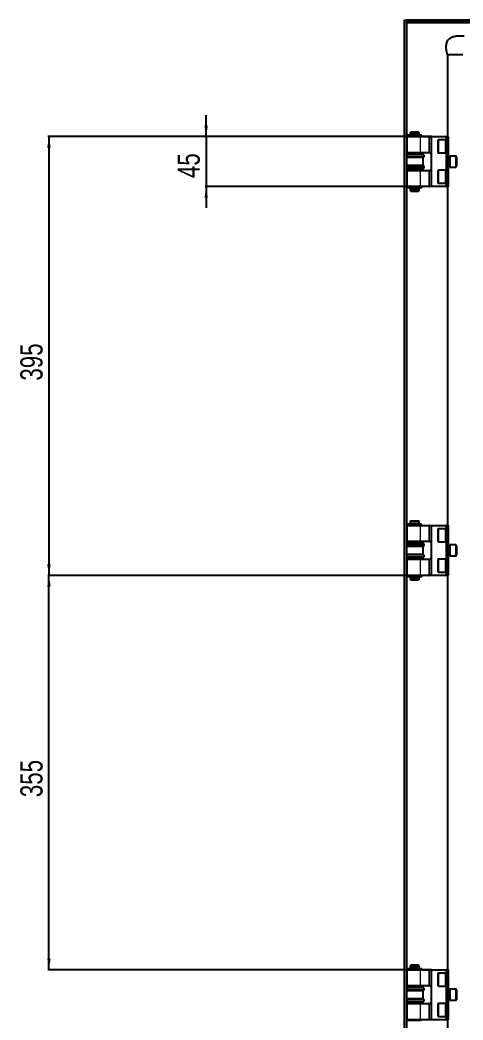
# Model space of a CAD drawing. Header units: millimetres. Extents: x -1565 to 3390, y -1390 to 1219.
# Drawn here: x -1565 to -1167, y -444 to 456 of the extents above; entities that cross this region are included whole.
import ezdxf

# ---------------------------------------------------------------- set-up
doc = ezdxf.new("R2010")
doc.units = ezdxf.units.MM
doc.layers.add('FORMAT', color=7, linetype='Continuous')
doc.styles.add('SLDTEXTSTYLE0', font='TXT', dxfattribs={"width": 0.75})
doc.dimstyles.new('SLDDIMSTYLE0', dxfattribs={"dimtxt": 20, "dimasz": 10, "dimexe": 0, "dimexo": 0.0625, "dimgap": 5, "dimtad": 2, "dimdec": 1, "dimrnd": 1e-09, "dimzin": 12, "dimdsep": 46, "dimtxsty": 'SLDTEXTSTYLE0', "dimsah": 1, "dimcen": 0.09, "dimadec": 0, "dimazin": 3, "dimtfac": 1, "dimtofl": 0, "dimtmove": 0, "dimatfit": 3, "dimfxl": 0, "dimfrac": 2, "dimtolj": 1, "dimtzin": 12, "dimarcsym": 0})
doc.dimstyles.new('SLDDIMSTYLE1', dxfattribs={"dimtxt": 20, "dimasz": 10, "dimexe": 0, "dimexo": 0.0625, "dimgap": 5, "dimtad": 2, "dimdec": 1, "dimrnd": 1e-09, "dimzin": 12, "dimdsep": 46, "dimtxsty": 'SLDTEXTSTYLE0', "dimsah": 1, "dimcen": 0.09, "dimadec": 0, "dimazin": 3, "dimtfac": 1, "dimtmove": 0, "dimatfit": 0, "dimfxl": 0, "dimfrac": 2, "dimtolj": 1, "dimtzin": 12, "dimarcsym": 0})

# ---------------------------------------------------------------- blocks, each defined once
blk = doc.blocks.new('_D_6')
at = {"layer": 'FORMAT'}
for p, q in [((-1216.75, 351.28), (-1540.26, 351.28)), ((-1539.26, 351.28), (-1539.26, -43.72)), ((-1205.14, -43.72), (-1540.26, -43.72))]:
    blk.add_line(p, q, dxfattribs=at)
for points in [[(-1539.26, 351.28), (-1540.8, 341.28), (-1537.72, 341.28)], [(-1539.26, -43.72), (-1537.72, -33.72), (-1540.8, -33.72)]]:
    blk.add_solid(points, dxfattribs=at)
at = {"layer": 'FORMAT', "insert": (-1565.04, 131.62), "char_height": 20, "attachment_point": 1, "rotation": 90, "style": 'SLDTEXTSTYLE0'}
blk.add_mtext('395', dxfattribs=at)
blk = doc.blocks.new('_D_7')
at = {"layer": 'FORMAT'}
for p, q in [((-1194.75, -43.72), (-1540.26, -43.72)), ((-1539.26, -398.72), (-1539.26, -43.72)), ((-1194.75, -398.72), (-1540.26, -398.72))]:
    blk.add_line(p, q, dxfattribs=at)
for points in [[(-1539.26, -43.72), (-1540.8, -53.72), (-1537.72, -53.72)], [(-1539.26, -398.72), (-1537.72, -388.72), (-1540.8, -388.72)]]:
    blk.add_solid(points, dxfattribs=at)
at = {"layer": 'FORMAT', "insert": (-1565.04, -243.38), "char_height": 20, "attachment_point": 1, "rotation": 90, "style": 'SLDTEXTSTYLE0'}
blk.add_mtext('355', dxfattribs=at)
blk = doc.blocks.new('_D_10')
at = {"layer": 'FORMAT'}
for p, q in [((-1397.76, 351.28), (-1397.76, 370.51)), ((-1194.75, 351.28), (-1398.76, 351.28)), ((-1397.76, 351.28), (-1397.76, 306.28)), ((-1194.75, 306.28), (-1398.76, 306.28)), ((-1397.76, 306.28), (-1397.76, 287.05))]:
    blk.add_line(p, q, dxfattribs=at)
for points in [[(-1397.76, 351.28), (-1396.22, 361.28), (-1399.3, 361.28)], [(-1397.76, 306.28), (-1399.3, 296.28), (-1396.22, 296.28)]]:
    blk.add_solid(points, dxfattribs=at)
at = {"layer": 'FORMAT', "insert": (-1423.54, 314), "char_height": 20, "attachment_point": 1, "rotation": 90, "style": 'SLDTEXTSTYLE0'}
blk.add_mtext('45', dxfattribs=at)

msp = doc.modelspace()

# ---------------------------------------------------------------- linework, layer by layer
at = {"color": 7, "linetype": 'Continuous', "lineweight": 25}
for p, q in [((-1219.44, 456.28), (-1219.44, -898.72)), ((-1219.44, 456.28), (-1217.44, 456.28)), ((-1217.44, 456.28), (-1217.44, -898.72)), ((-426.74, 456.28), (-1217.14, 456.28)), ((-1217.14, 454.28), (-1217.14, 456.28)), ((-426.74, 454.28), (-1217.14, 454.28)), ((-1216.84, 453.68), (-1217.04, 454.28)), ((-1180.44, 424.78), (-1180.44, 351.28)), ((-1177.16, 424.78), (-1179.46, 424.78)), ((-1177.01, 424.78), (-1177.16, 424.78)), ((-1169.87, 424.78), (-1177.01, 424.78)), ((-1169.81, 424.78), (-1169.87, 424.78)), ((-1167.42, 424.78), (-1169.81, 424.78)), ((-1166.55, 424.78), (-1167.42, 424.78)), ((-1217.09, 352.48), (-1217.09, 351.58)), ((-1204.1, 352.48), (-1217.09, 352.48)), ((-1204.1, 351.58), (-1217.09, 351.58)), ((-1216.74, 351.28), (-1205.13, 351.28)), ((-1213.36, 355.53), (-1213.94, 354.53)), ((-1213.94, 354.53), (-1213.94, 352.53)), ((-1210.47, 354.53), (-1213.94, 354.53)), ((-1213.94, 352.53), (-1210.47, 352.53)), ((-1213.94, 351.53), (-1213.94, 351.28)), ((-1213.94, 351.53), (-1210.47, 351.53)), ((-1213.44, 352.53), (-1213.44, 352.48)), ((-1213.44, 351.58), (-1213.44, 351.53)), ((-1213.36, 355.53), (-1210.39, 355.53)), ((-1205.94, 354.53), (-1210.47, 354.53)), ((-1210.47, 352.53), (-1205.94, 352.53)), ((-1210.47, 351.53), (-1205.94, 351.53)), ((-1210.39, 355.53), (-1206.52, 355.53)), ((-1205.94, 354.53), (-1206.52, 355.53)), ((-1206.44, 352.48), (-1206.44, 352.53)), ((-1206.44, 351.53), (-1206.44, 351.58)), ((-1205.94, 352.53), (-1205.94, 354.53)), ((-1205.94, 351.28), (-1205.94, 351.53)), ((-1205.13, 351.28), (-1197.24, 351.28)), ((-1204.02, 352.48), (-1204.1, 352.48)), ((-1204.02, 351.58), (-1204.1, 351.58)), ((-1204.02, 351.58), (-1204.02, 352.48)), ((-1204, 352.48), (-1204.02, 352.48)), ((-1204, 351.58), (-1204.02, 351.58)), ((-1204, 351.58), (-1204, 352.48)), ((-1196.96, 351.28), (-1197.24, 351.28)), ((-1196.96, 351.28), (-1194.74, 351.28)), ((-1194.74, 351.28), (-1181.52, 351.28)), ((-1181.52, 351.28), (-1180.14, 351.28)), ((-1216.94, 351.08), (-1216.94, 336.98)), ((-1194.94, 306.48), (-1194.94, 351.08)), ((-1188.94, 347.98), (-1188.94, 336.88)), ((-1181.56, 348.28), (-1188.64, 348.28)), ((-1181.94, 347.98), (-1181.94, 336.88)), ((-1180.24, 348.28), (-1181.56, 348.28)), ((-1181.44, 348.58), (-1181.44, 351.08)), ((-1179.94, 351.08), (-1179.94, 348.58)), ((-1179.94, 347.98), (-1179.94, 348.58)), ((-1179.94, 347.98), (-1179.94, 336.88)), ((-1217.44, 335.78), (-1202.44, 335.78)), ((-1202.44, 335.18), (-1217.44, 335.18)), ((-1205.13, 336.78), (-1216.74, 336.78)), ((-1213.94, 336.78), (-1213.94, 335.78)), ((-1205.94, 335.78), (-1205.94, 336.78)), ((-1197.24, 336.78), (-1205.13, 336.78)), ((-1202.44, 335.18), (-1202.44, 335.78)), ((-1201.74, 334.5), (-1202.44, 335.18)), ((-1197.24, 336.78), (-1196.96, 336.78)), ((-1196.44, 336.78), (-1196.96, 336.78)), ((-1188.64, 336.58), (-1181.56, 336.58)), ((-1181.56, 336.58), (-1180.24, 336.58)), ((-1181.44, 321.28), (-1181.44, 336.28)), ((-1179.94, 336.28), (-1179.94, 336.88)), ((-1179.94, 336.28), (-1179.94, 321.28)), ((-1173.04, 333.78), (-1178.44, 333.78)), ((-1178.44, 333.78), (-1178.44, 323.78)), ((-1172.44, 333.18), (-1172.44, 324.38)), ((-1202.44, 332.38), (-1217.44, 332.38)), ((-1202.44, 325.18), (-1217.44, 325.18)), ((-1202.44, 332.38), (-1201.74, 333.07)), ((-1202.44, 325.18), (-1202.44, 332.38)), ((-1201.74, 324.5), (-1202.44, 325.18)), ((-1178.69, 331.78), (-1179.94, 331.78)), ((-1179.94, 325.78), (-1178.69, 325.78)), ((-1202.44, 322.38), (-1217.44, 322.38)), ((-1217.44, 321.78), (-1202.44, 321.78)), ((-1216.94, 320.58), (-1216.94, 306.48)), ((-1216.74, 320.78), (-1205.13, 320.78)), ((-1213.94, 321.78), (-1213.94, 320.78)), ((-1205.94, 320.78), (-1205.94, 321.78)), ((-1205.13, 320.78), (-1197.24, 320.78)), ((-1202.44, 322.38), (-1201.74, 323.07)), ((-1202.44, 321.78), (-1202.44, 322.38)), ((-1196.96, 320.78), (-1197.24, 320.78)), ((-1196.96, 320.78), (-1196.44, 320.78)), ((-1188.94, 320.68), (-1188.94, 309.58)), ((-1181.56, 320.98), (-1188.64, 320.98)), ((-1181.94, 320.68), (-1181.94, 309.58)), ((-1180.24, 320.98), (-1181.56, 320.98)), ((-1179.94, 320.68), (-1179.94, 321.28)), ((-1179.94, 320.68), (-1179.94, 309.58)), ((-1178.44, 323.78), (-1173.04, 323.78)), ((-1205.13, 306.28), (-1216.74, 306.28)), ((-1213.94, 306.28), (-1213.94, 306.03)), ((-1205.94, 306.03), (-1205.94, 306.28)), ((-1197.24, 306.28), (-1205.13, 306.28)), ((-1197.24, 306.28), (-1196.96, 306.28)), ((-1194.74, 306.28), (-1196.96, 306.28)), ((-1181.52, 306.28), (-1194.74, 306.28)), ((-1188.64, 309.28), (-1181.56, 309.28)), ((-1181.56, 309.28), (-1180.24, 309.28)), ((-1180.14, 306.28), (-1181.52, 306.28)), ((-1181.44, 306.48), (-1181.44, 308.98)), ((-1180.44, 306.28), (-1180.44, 1.28)), ((-1179.94, 308.98), (-1179.94, 309.58)), ((-1179.94, 308.98), (-1179.94, 306.48)), ((-1217.09, 305.98), (-1217.09, 305.08)), ((-1203.62, 305.98), (-1217.09, 305.98)), ((-1203.62, 305.08), (-1217.09, 305.08)), ((-1213.94, 306.03), (-1210.47, 306.03)), ((-1213.94, 305.03), (-1213.94, 303.03)), ((-1213.94, 305.03), (-1210.47, 305.03)), ((-1213.94, 303.03), (-1213.36, 302.03)), ((-1213.94, 303.03), (-1205.94, 303.03)), ((-1213.44, 306.03), (-1213.44, 305.98)), ((-1213.44, 305.08), (-1213.44, 305.03)), ((-1206.52, 302.03), (-1213.36, 302.03)), ((-1210.47, 306.03), (-1205.94, 306.03)), ((-1210.47, 305.03), (-1205.94, 305.03)), ((-1206.52, 302.03), (-1205.94, 303.03)), ((-1206.44, 305.98), (-1206.44, 306.03)), ((-1206.44, 305.03), (-1206.44, 305.08)), ((-1205.94, 303.03), (-1205.94, 305.03)), ((-1203.57, 305.98), (-1203.62, 305.98)), ((-1203.57, 305.08), (-1203.62, 305.08)), ((-1203.57, 305.08), (-1203.57, 305.98)), ((-1217.09, 2.48), (-1217.09, 1.58)), ((-1204.1, 2.48), (-1217.09, 2.48)), ((-1204.1, 1.58), (-1217.09, 1.58)), ((-1216.94, 1.08), (-1216.94, -13.02)), ((-1216.74, 1.28), (-1205.13, 1.28)), ((-1213.36, 5.53), (-1213.94, 4.53)), ((-1213.94, 4.53), (-1213.94, 2.53)), ((-1210.47, 4.53), (-1213.94, 4.53)), ((-1213.94, 2.53), (-1210.47, 2.53)), ((-1213.94, 1.53), (-1213.94, 1.28)), ((-1213.94, 1.53), (-1210.47, 1.53)), ((-1213.44, 2.53), (-1213.44, 2.48)), ((-1213.44, 1.58), (-1213.44, 1.53)), ((-1213.36, 5.53), (-1210.39, 5.53)), ((-1205.94, 4.53), (-1210.47, 4.53)), ((-1210.47, 2.53), (-1205.94, 2.53)), ((-1210.47, 1.53), (-1205.94, 1.53)), ((-1210.39, 5.53), (-1206.52, 5.53)), ((-1205.94, 4.53), (-1206.52, 5.53)), ((-1206.44, 2.48), (-1206.44, 2.53)), ((-1206.44, 1.53), (-1206.44, 1.58)), ((-1205.94, 2.53), (-1205.94, 4.53)), ((-1205.94, 1.28), (-1205.94, 1.53)), ((-1205.13, 1.28), (-1197.24, 1.28)), ((-1204.02, 2.48), (-1204.1, 2.48)), ((-1204.02, 1.58), (-1204.1, 1.58)), ((-1204.02, 1.58), (-1204.02, 2.48)), ((-1204, 2.48), (-1204.02, 2.48)), ((-1204, 1.58), (-1204.02, 1.58)), ((-1204, 1.58), (-1204, 2.48)), ((-1196.96, 1.28), (-1197.24, 1.28)), ((-1196.96, 1.28), (-1194.74, 1.28)), ((-1194.94, -43.52), (-1194.94, 1.08)), ((-1194.74, 1.28), (-1181.52, 1.28)), ((-1181.52, 1.28), (-1180.14, 1.28)), ((-1181.44, -1.42), (-1181.44, 1.08)), ((-1179.94, 1.08), (-1179.94, -1.42)), ((-1188.94, -2.02), (-1188.94, -13.12)), ((-1181.56, -1.72), (-1188.64, -1.72)), ((-1181.94, -2.02), (-1181.94, -13.12)), ((-1180.24, -1.72), (-1181.56, -1.72)), ((-1179.94, -2.02), (-1179.94, -1.42)), ((-1179.94, -2.02), (-1179.94, -13.12)), ((-1217.44, -14.22), (-1202.44, -14.22)), ((-1202.44, -14.82), (-1217.44, -14.82)), ((-1202.44, -17.62), (-1217.44, -17.62)), ((-1205.13, -13.22), (-1216.74, -13.22)), ((-1213.94, -13.22), (-1213.94, -14.22)), ((-1205.94, -14.22), (-1205.94, -13.22)), ((-1197.24, -13.22), (-1205.13, -13.22)), ((-1202.44, -14.82), (-1202.44, -14.22)), ((-1201.74, -15.5), (-1202.44, -14.82)), ((-1202.44, -17.62), (-1201.74, -16.93)), ((-1202.44, -24.82), (-1202.44, -17.62)), ((-1197.24, -13.22), (-1196.96, -13.22)), ((-1196.44, -13.22), (-1196.96, -13.22)), ((-1188.64, -13.42), (-1181.56, -13.42)), ((-1181.56, -13.42), (-1180.24, -13.42)), ((-1181.44, -28.72), (-1181.44, -13.72)), ((-1179.94, -13.72), (-1179.94, -13.12)), ((-1179.94, -13.72), (-1179.94, -28.72)), ((-1173.04, -16.22), (-1178.44, -16.22)), ((-1178.44, -16.22), (-1178.44, -26.22)), ((-1172.44, -16.82), (-1172.44, -25.62)), ((-1202.44, -24.82), (-1217.44, -24.82)), ((-1201.74, -25.5), (-1202.44, -24.82)), ((-1202.44, -27.62), (-1201.74, -26.93)), ((-1178.69, -18.22), (-1179.94, -18.22)), ((-1179.94, -24.22), (-1178.69, -24.22)), ((-1178.44, -26.22), (-1173.04, -26.22)), ((-1202.44, -27.62), (-1217.44, -27.62)), ((-1217.44, -28.22), (-1202.44, -28.22)), ((-1216.94, -29.42), (-1216.94, -43.52)), ((-1216.74, -29.22), (-1205.13, -29.22)), ((-1213.94, -28.22), (-1213.94, -29.22)), ((-1205.94, -29.22), (-1205.94, -28.22)), ((-1205.13, -29.22), (-1197.24, -29.22)), ((-1202.44, -28.22), (-1202.44, -27.62)), ((-1196.96, -29.22), (-1197.24, -29.22)), ((-1196.96, -29.22), (-1196.44, -29.22)), ((-1188.94, -29.32), (-1188.94, -40.42)), ((-1181.56, -29.02), (-1188.64, -29.02)), ((-1181.94, -29.32), (-1181.94, -40.42)), ((-1180.24, -29.02), (-1181.56, -29.02)), ((-1179.94, -29.32), (-1179.94, -28.72)), ((-1179.94, -29.32), (-1179.94, -40.42)), ((-1217.09, -44.02), (-1217.09, -44.92)), ((-1203.62, -44.02), (-1217.09, -44.02)), ((-1203.62, -44.92), (-1217.09, -44.92)), ((-1205.13, -43.72), (-1216.74, -43.72)), ((-1213.94, -43.72), (-1213.94, -43.97)), ((-1213.94, -43.97), (-1210.47, -43.97)), ((-1213.94, -44.97), (-1213.94, -46.97)), ((-1213.94, -44.97), (-1210.47, -44.97)), ((-1213.44, -43.97), (-1213.44, -44.02)), ((-1213.44, -44.92), (-1213.44, -44.97)), ((-1210.47, -43.97), (-1205.94, -43.97)), ((-1210.47, -44.97), (-1205.94, -44.97)), ((-1206.44, -44.02), (-1206.44, -43.97)), ((-1206.44, -44.97), (-1206.44, -44.92)), ((-1205.94, -43.97), (-1205.94, -43.72)), ((-1205.94, -46.97), (-1205.94, -44.97)), ((-1197.24, -43.72), (-1205.13, -43.72)), ((-1203.57, -44.02), (-1203.62, -44.02)), ((-1203.57, -44.92), (-1203.62, -44.92)), ((-1203.57, -44.92), (-1203.57, -44.02)), ((-1197.24, -43.72), (-1196.96, -43.72)), ((-1194.74, -43.72), (-1196.96, -43.72)), ((-1181.52, -43.72), (-1194.74, -43.72)), ((-1188.64, -40.72), (-1181.56, -40.72)), ((-1181.56, -40.72), (-1180.24, -40.72)), ((-1180.14, -43.72), (-1181.52, -43.72)), ((-1181.44, -43.52), (-1181.44, -41.02)), ((-1180.44, -43.72), (-1180.44, -398.72)), ((-1179.94, -41.02), (-1179.94, -40.42)), ((-1179.94, -41.02), (-1179.94, -43.52)), ((-1213.94, -46.97), (-1213.36, -47.97)), ((-1213.94, -46.97), (-1205.94, -46.97)), ((-1206.52, -47.97), (-1213.36, -47.97)), ((-1206.52, -47.97), (-1205.94, -46.97)), ((-1213.36, -394.47), (-1213.94, -395.47)), ((-1213.94, -395.47), (-1213.94, -397.47)), ((-1210.47, -395.47), (-1213.94, -395.47)), ((-1213.36, -394.47), (-1210.39, -394.47)), ((-1205.94, -395.47), (-1210.47, -395.47)), ((-1210.39, -394.47), (-1206.52, -394.47)), ((-1205.94, -395.47), (-1206.52, -394.47)), ((-1205.94, -397.47), (-1205.94, -395.47)), ((-1217.09, -397.52), (-1217.09, -398.42)), ((-1217.09, -397.52), (-1203.62, -397.52)), ((-1217.09, -398.42), (-1203.62, -398.42)), ((-1216.94, -398.92), (-1216.94, -413.02)), ((-1216.74, -398.72), (-1205.13, -398.72)), ((-1205.94, -397.47), (-1213.94, -397.47)), ((-1213.94, -398.47), (-1213.94, -398.72)), ((-1205.94, -398.47), (-1213.94, -398.47)), ((-1213.44, -397.47), (-1213.44, -397.52)), ((-1213.44, -398.42), (-1213.44, -398.47)), ((-1206.44, -397.52), (-1206.44, -397.47)), ((-1206.44, -398.47), (-1206.44, -398.42)), ((-1205.94, -398.72), (-1205.94, -398.47)), ((-1205.13, -398.72), (-1197.24, -398.72)), ((-1203.62, -397.52), (-1203.57, -397.52)), ((-1203.62, -398.42), (-1203.57, -398.42)), ((-1203.57, -398.42), (-1203.57, -397.52)), ((-1196.96, -398.72), (-1197.24, -398.72)), ((-1196.96, -398.72), (-1194.74, -398.72)), ((-1194.94, -443.52), (-1194.94, -398.92)), ((-1194.74, -398.72), (-1181.52, -398.72)), ((-1188.94, -402.02), (-1188.94, -413.12)), ((-1181.56, -401.72), (-1188.64, -401.72)), ((-1181.94, -402.02), (-1181.94, -413.12)), ((-1180.24, -401.72), (-1181.56, -401.72)), ((-1181.52, -398.72), (-1180.14, -398.72)), ((-1181.44, -401.42), (-1181.44, -398.92)), ((-1179.94, -398.92), (-1179.94, -401.42)), ((-1179.94, -402.02), (-1179.94, -401.42)), ((-1179.94, -402.02), (-1179.94, -413.12)), ((-1205.13, -413.22), (-1216.74, -413.22)), ((-1213.94, -413.22), (-1213.94, -414.22)), ((-1205.94, -414.22), (-1205.94, -413.22)), ((-1197.24, -413.22), (-1205.13, -413.22)), ((-1197.24, -413.22), (-1196.96, -413.22)), ((-1196.44, -413.22), (-1196.96, -413.22)), ((-1188.64, -413.42), (-1181.56, -413.42)), ((-1181.56, -413.42), (-1180.24, -413.42)), ((-1181.44, -428.72), (-1181.44, -413.72)), ((-1179.94, -413.72), (-1179.94, -413.12)), ((-1179.94, -413.72), (-1179.94, -428.72)), ((-1217.44, -414.22), (-1202.44, -414.22)), ((-1202.44, -414.82), (-1217.44, -414.82)), ((-1202.44, -417.62), (-1217.44, -417.62)), ((-1202.44, -414.82), (-1202.44, -414.22)), ((-1201.74, -415.5), (-1202.44, -414.82)), ((-1202.44, -417.62), (-1201.74, -416.93)), ((-1202.44, -424.82), (-1202.44, -417.62)), ((-1178.69, -418.22), (-1179.94, -418.22)), ((-1173.04, -416.22), (-1178.44, -416.22)), ((-1178.44, -416.22), (-1178.44, -421.22)), ((-1178.44, -421.22), (-1178.44, -426.22)), ((-1172.44, -416.82), (-1172.44, -421.22)), ((-1172.44, -421.22), (-1172.44, -425.62)), ((-1202.44, -424.82), (-1217.44, -424.82)), ((-1202.44, -427.62), (-1217.44, -427.62)), ((-1217.44, -428.22), (-1202.44, -428.22)), ((-1216.94, -429.42), (-1216.94, -443.52)), ((-1216.74, -429.22), (-1205.13, -429.22)), ((-1213.94, -428.22), (-1213.94, -429.22)), ((-1205.94, -429.22), (-1205.94, -428.22)), ((-1205.13, -429.22), (-1197.24, -429.22)), ((-1201.74, -425.5), (-1202.44, -424.82)), ((-1202.44, -427.62), (-1201.74, -426.93)), ((-1202.44, -428.22), (-1202.44, -427.62)), ((-1196.96, -429.22), (-1197.24, -429.22)), ((-1196.96, -429.22), (-1196.44, -429.22)), ((-1188.94, -429.32), (-1188.94, -440.42)), ((-1181.56, -429.02), (-1188.64, -429.02)), ((-1181.94, -429.32), (-1181.94, -440.42)), ((-1180.24, -429.02), (-1181.56, -429.02)), ((-1179.94, -424.22), (-1178.69, -424.22)), ((-1179.94, -429.32), (-1179.94, -428.72)), ((-1179.94, -429.32), (-1179.94, -440.42)), ((-1178.44, -426.22), (-1173.04, -426.22)), ((-1188.64, -440.72), (-1181.56, -440.72)), ((-1181.56, -440.72), (-1180.24, -440.72)), ((-1181.44, -443.52), (-1181.44, -441.02)), ((-1179.94, -441.02), (-1179.94, -440.42)), ((-1179.94, -441.02), (-1179.94, -443.52)), ((-1217.09, -444.02), (-1204.1, -444.02)), ((-1205.13, -443.72), (-1216.74, -443.72)), ((-1213.94, -443.72), (-1213.94, -443.97)), ((-1205.94, -443.97), (-1213.94, -443.97)), ((-1213.44, -443.97), (-1213.44, -444.02)), ((-1206.44, -444.02), (-1206.44, -443.97)), ((-1205.94, -443.97), (-1205.94, -443.72)), ((-1197.24, -443.72), (-1205.13, -443.72)), ((-1197.24, -443.72), (-1196.96, -443.72)), ((-1194.74, -443.72), (-1196.96, -443.72)), ((-1181.52, -443.72), (-1194.74, -443.72)), ((-1180.14, -443.72), (-1181.52, -443.72)), ((-1180.44, -443.72), (-1180.44, -748.72))]:
    msp.add_line(p, q, dxfattribs=at)
at = {"color": 8, "linetype": 'Continuous', "lineweight": 18}
for p, q in [((-1216.84, 352.48), (-1216.84, 453.68)), ((-1216.84, 453.68), (-1121.41, 453.68)), ((-1216.84, 351.26), (-1216.84, 351.58)), ((-1204.1, 351.58), (-1204.1, 352.48)), ((-1196.96, 351.08), (-1196.96, 351.28)), ((-1194.74, 351.28), (-1194.74, 351.08)), ((-1204.99, 351.08), (-1216.94, 351.08)), ((-1204.99, 351.08), (-1204.99, 336.98)), ((-1197.1, 351.08), (-1204.99, 351.08)), ((-1197.1, 336.98), (-1197.1, 351.08)), ((-1196.96, 351.08), (-1197.1, 351.08)), ((-1196.96, 351.08), (-1196.96, 336.98)), ((-1194.94, 351.08), (-1196.96, 351.08)), ((-1194.94, 351.08), (-1194.74, 351.08)), ((-1194.74, 351.08), (-1194.74, 306.48)), ((-1181.44, 351.08), (-1194.74, 351.08)), ((-1189.24, 336.88), (-1189.24, 347.98)), ((-1189.24, 347.98), (-1188.94, 347.98)), ((-1188.94, 347.98), (-1188.64, 347.98)), ((-1188.64, 348.58), (-1181.44, 348.58)), ((-1188.64, 348.58), (-1188.64, 348.28)), ((-1188.64, 348.28), (-1188.64, 347.98)), ((-1182.24, 347.98), (-1188.64, 347.98)), ((-1188.64, 347.98), (-1188.64, 336.88)), ((-1182.24, 348.28), (-1182.24, 347.98)), ((-1182.24, 347.98), (-1181.94, 347.98)), ((-1182.24, 336.88), (-1182.24, 347.98)), ((-1181.94, 347.98), (-1181.64, 347.98)), ((-1181.64, 348.28), (-1181.64, 347.98)), ((-1180.24, 347.98), (-1181.64, 347.98)), ((-1181.64, 347.98), (-1181.64, 336.88)), ((-1179.94, 351.08), (-1181.44, 351.08)), ((-1181.44, 348.58), (-1179.94, 348.58)), ((-1180.24, 348.28), (-1180.24, 347.98)), ((-1179.94, 347.98), (-1180.24, 347.98)), ((-1180.24, 336.88), (-1180.24, 347.98)), ((-1201.74, 334.5), (-1217.44, 334.5)), ((-1216.94, 336.98), (-1204.99, 336.98)), ((-1216.84, 335.78), (-1216.84, 336.81)), ((-1204.99, 336.98), (-1197.1, 336.98)), ((-1196.96, 336.98), (-1197.1, 336.98)), ((-1196.96, 336.78), (-1196.96, 336.98)), ((-1196.96, 336.98), (-1196.44, 336.98)), ((-1196.44, 336.78), (-1196.44, 336.98)), ((-1188.94, 336.88), (-1189.24, 336.88)), ((-1188.64, 336.88), (-1188.94, 336.88)), ((-1188.64, 336.88), (-1182.24, 336.88)), ((-1188.64, 336.88), (-1188.64, 336.58)), ((-1188.64, 336.58), (-1188.64, 336.28)), ((-1181.44, 336.28), (-1188.64, 336.28)), ((-1182.24, 336.88), (-1182.24, 336.58)), ((-1181.94, 336.88), (-1182.24, 336.88)), ((-1181.64, 336.88), (-1181.94, 336.88)), ((-1181.64, 336.88), (-1180.24, 336.88)), ((-1181.64, 336.88), (-1181.64, 336.58)), ((-1179.94, 336.28), (-1181.44, 336.28)), ((-1180.24, 336.88), (-1180.24, 336.58)), ((-1180.24, 336.88), (-1179.94, 336.88)), ((-1173.04, 323.78), (-1173.04, 333.78)), ((-1201.74, 333.07), (-1217.44, 333.07)), ((-1201.74, 324.5), (-1217.44, 324.5)), ((-1178.69, 328.78), (-1178.69, 331.78)), ((-1178.69, 325.78), (-1178.69, 328.78)), ((-1201.74, 323.07), (-1217.44, 323.07)), ((-1204.99, 320.58), (-1216.94, 320.58)), ((-1216.84, 320.76), (-1216.84, 321.78)), ((-1204.99, 320.58), (-1204.99, 306.48)), ((-1197.1, 320.58), (-1204.99, 320.58)), ((-1197.1, 306.48), (-1197.1, 320.58)), ((-1197.1, 320.58), (-1196.96, 320.58)), ((-1196.96, 320.58), (-1196.96, 320.78)), ((-1196.96, 320.58), (-1196.96, 306.48)), ((-1196.44, 320.58), (-1196.96, 320.58)), ((-1196.44, 320.58), (-1196.44, 320.78)), ((-1189.24, 309.58), (-1189.24, 320.68)), ((-1189.24, 320.68), (-1188.94, 320.68)), ((-1188.94, 320.68), (-1188.64, 320.68)), ((-1188.64, 321.28), (-1181.44, 321.28)), ((-1188.64, 320.98), (-1188.64, 321.28)), ((-1188.64, 320.98), (-1188.64, 320.68)), ((-1182.24, 320.68), (-1188.64, 320.68)), ((-1188.64, 320.68), (-1188.64, 309.58)), ((-1182.24, 320.98), (-1182.24, 320.68)), ((-1182.24, 320.68), (-1181.94, 320.68)), ((-1182.24, 309.58), (-1182.24, 320.68)), ((-1181.94, 320.68), (-1181.64, 320.68)), ((-1181.64, 320.68), (-1181.64, 320.98)), ((-1180.24, 320.68), (-1181.64, 320.68)), ((-1181.64, 320.68), (-1181.64, 309.58)), ((-1181.44, 321.28), (-1179.94, 321.28)), ((-1180.24, 320.68), (-1180.24, 320.98)), ((-1180.24, 320.68), (-1179.94, 320.68)), ((-1180.24, 309.58), (-1180.24, 320.68)), ((-1216.94, 306.48), (-1204.99, 306.48)), ((-1216.84, 305.98), (-1216.84, 306.31)), ((-1204.99, 306.48), (-1197.1, 306.48)), ((-1197.1, 306.48), (-1196.96, 306.48)), ((-1196.96, 306.28), (-1196.96, 306.48)), ((-1196.96, 306.48), (-1194.94, 306.48)), ((-1194.74, 306.48), (-1194.94, 306.48)), ((-1194.74, 306.48), (-1181.44, 306.48)), ((-1194.74, 306.48), (-1194.74, 306.28)), ((-1189.24, 309.58), (-1188.94, 309.58)), ((-1188.94, 309.58), (-1188.64, 309.58)), ((-1188.64, 309.58), (-1182.24, 309.58)), ((-1188.64, 309.58), (-1188.64, 309.28)), ((-1188.64, 308.98), (-1188.64, 309.28)), ((-1181.44, 308.98), (-1188.64, 308.98)), ((-1182.24, 309.58), (-1182.24, 309.28)), ((-1182.24, 309.58), (-1181.94, 309.58)), ((-1181.94, 309.58), (-1181.64, 309.58)), ((-1181.64, 309.28), (-1181.64, 309.58)), ((-1181.64, 309.58), (-1180.24, 309.58)), ((-1179.94, 308.98), (-1181.44, 308.98)), ((-1181.44, 306.48), (-1179.94, 306.48)), ((-1180.24, 309.28), (-1180.24, 309.58)), ((-1180.24, 309.58), (-1179.94, 309.58)), ((-1216.84, 2.48), (-1216.84, 305.08)), ((-1203.62, 305.08), (-1203.62, 305.98)), ((-1204.99, 1.08), (-1216.94, 1.08)), ((-1216.84, 1.26), (-1216.84, 1.58)), ((-1204.99, 1.08), (-1204.99, -13.02)), ((-1197.1, 1.08), (-1204.99, 1.08)), ((-1204.1, 1.58), (-1204.1, 2.48)), ((-1197.1, -13.02), (-1197.1, 1.08)), ((-1196.96, 1.08), (-1197.1, 1.08)), ((-1196.96, 1.08), (-1196.96, 1.28)), ((-1196.96, 1.08), (-1196.96, -13.02)), ((-1194.94, 1.08), (-1196.96, 1.08)), ((-1194.94, 1.08), (-1194.74, 1.08)), ((-1194.74, 1.28), (-1194.74, 1.08)), ((-1194.74, 1.08), (-1194.74, -43.52)), ((-1181.44, 1.08), (-1194.74, 1.08)), ((-1179.94, 1.08), (-1181.44, 1.08)), ((-1189.24, -13.12), (-1189.24, -2.02)), ((-1189.24, -2.02), (-1188.94, -2.02)), ((-1188.94, -2.02), (-1188.64, -2.02)), ((-1188.64, -1.42), (-1181.44, -1.42)), ((-1188.64, -1.42), (-1188.64, -1.72)), ((-1188.64, -1.72), (-1188.64, -2.02)), ((-1182.24, -2.02), (-1188.64, -2.02)), ((-1188.64, -2.02), (-1188.64, -13.12)), ((-1182.24, -1.72), (-1182.24, -2.02)), ((-1182.24, -2.02), (-1181.94, -2.02)), ((-1182.24, -13.12), (-1182.24, -2.02)), ((-1181.94, -2.02), (-1181.64, -2.02)), ((-1181.64, -1.72), (-1181.64, -2.02)), ((-1180.24, -2.02), (-1181.64, -2.02)), ((-1181.64, -2.02), (-1181.64, -13.12)), ((-1181.44, -1.42), (-1179.94, -1.42)), ((-1180.24, -1.72), (-1180.24, -2.02)), ((-1179.94, -2.02), (-1180.24, -2.02)), ((-1180.24, -13.12), (-1180.24, -2.02)), ((-1201.74, -15.5), (-1217.44, -15.5)), ((-1201.74, -16.93), (-1217.44, -16.93)), ((-1216.94, -13.02), (-1204.99, -13.02)), ((-1216.84, -14.22), (-1216.84, -13.19)), ((-1204.99, -13.02), (-1197.1, -13.02)), ((-1196.96, -13.02), (-1197.1, -13.02)), ((-1196.96, -13.22), (-1196.96, -13.02)), ((-1196.96, -13.02), (-1196.44, -13.02)), ((-1196.44, -13.22), (-1196.44, -13.02)), ((-1188.94, -13.12), (-1189.24, -13.12)), ((-1188.64, -13.12), (-1188.94, -13.12)), ((-1188.64, -13.12), (-1182.24, -13.12)), ((-1188.64, -13.12), (-1188.64, -13.42)), ((-1188.64, -13.42), (-1188.64, -13.72)), ((-1181.44, -13.72), (-1188.64, -13.72)), ((-1182.24, -13.12), (-1182.24, -13.42)), ((-1181.94, -13.12), (-1182.24, -13.12)), ((-1181.64, -13.12), (-1181.94, -13.12)), ((-1181.64, -13.12), (-1180.24, -13.12)), ((-1181.64, -13.12), (-1181.64, -13.42)), ((-1179.94, -13.72), (-1181.44, -13.72)), ((-1180.24, -13.12), (-1180.24, -13.42)), ((-1180.24, -13.12), (-1179.94, -13.12)), ((-1173.04, -26.22), (-1173.04, -16.22)), ((-1201.74, -25.5), (-1217.44, -25.5)), ((-1201.74, -26.93), (-1217.44, -26.93)), ((-1178.69, -21.22), (-1178.69, -18.22)), ((-1178.69, -24.22), (-1178.69, -21.22)), ((-1204.99, -29.42), (-1216.94, -29.42)), ((-1216.84, -29.24), (-1216.84, -28.22)), ((-1204.99, -29.42), (-1204.99, -43.52)), ((-1197.1, -29.42), (-1204.99, -29.42)), ((-1197.1, -43.52), (-1197.1, -29.42)), ((-1197.1, -29.42), (-1196.96, -29.42)), ((-1196.96, -29.42), (-1196.96, -29.22)), ((-1196.96, -29.42), (-1196.96, -43.52)), ((-1196.44, -29.42), (-1196.96, -29.42)), ((-1196.44, -29.42), (-1196.44, -29.22)), ((-1189.24, -40.42), (-1189.24, -29.32)), ((-1189.24, -29.32), (-1188.94, -29.32)), ((-1188.94, -29.32), (-1188.64, -29.32)), ((-1188.64, -28.72), (-1181.44, -28.72)), ((-1188.64, -29.02), (-1188.64, -28.72)), ((-1188.64, -29.02), (-1188.64, -29.32)), ((-1182.24, -29.32), (-1188.64, -29.32)), ((-1188.64, -29.32), (-1188.64, -40.42)), ((-1182.24, -29.02), (-1182.24, -29.32)), ((-1182.24, -29.32), (-1181.94, -29.32)), ((-1182.24, -40.42), (-1182.24, -29.32)), ((-1181.94, -29.32), (-1181.64, -29.32)), ((-1181.64, -29.32), (-1181.64, -29.02)), ((-1180.24, -29.32), (-1181.64, -29.32)), ((-1181.64, -29.32), (-1181.64, -40.42)), ((-1181.44, -28.72), (-1179.94, -28.72)), ((-1180.24, -29.32), (-1180.24, -29.02)), ((-1180.24, -29.32), (-1179.94, -29.32)), ((-1180.24, -40.42), (-1180.24, -29.32)), ((-1216.94, -43.52), (-1204.99, -43.52)), ((-1216.84, -44.02), (-1216.84, -43.69)), ((-1216.84, -397.52), (-1216.84, -44.92)), ((-1204.99, -43.52), (-1197.1, -43.52)), ((-1203.62, -44.92), (-1203.62, -44.02)), ((-1197.1, -43.52), (-1196.96, -43.52)), ((-1196.96, -43.72), (-1196.96, -43.52)), ((-1196.96, -43.52), (-1194.94, -43.52)), ((-1194.74, -43.52), (-1194.94, -43.52)), ((-1194.74, -43.52), (-1181.44, -43.52)), ((-1194.74, -43.52), (-1194.74, -43.72)), ((-1189.24, -40.42), (-1188.94, -40.42)), ((-1188.94, -40.42), (-1188.64, -40.42)), ((-1188.64, -40.42), (-1182.24, -40.42)), ((-1188.64, -40.42), (-1188.64, -40.72)), ((-1188.64, -41.02), (-1188.64, -40.72)), ((-1181.44, -41.02), (-1188.64, -41.02)), ((-1182.24, -40.42), (-1182.24, -40.72)), ((-1182.24, -40.42), (-1181.94, -40.42)), ((-1181.94, -40.42), (-1181.64, -40.42)), ((-1181.64, -40.72), (-1181.64, -40.42)), ((-1181.64, -40.42), (-1180.24, -40.42)), ((-1179.94, -41.02), (-1181.44, -41.02)), ((-1181.44, -43.52), (-1179.94, -43.52)), ((-1180.24, -40.72), (-1180.24, -40.42)), ((-1180.24, -40.42), (-1179.94, -40.42)), ((-1204.99, -398.92), (-1216.94, -398.92)), ((-1216.84, -398.74), (-1216.84, -398.42)), ((-1204.99, -398.92), (-1204.99, -413.02)), ((-1197.1, -398.92), (-1204.99, -398.92)), ((-1203.62, -397.52), (-1203.62, -398.42)), ((-1197.1, -413.02), (-1197.1, -398.92)), ((-1196.96, -398.92), (-1197.1, -398.92)), ((-1196.96, -398.92), (-1196.96, -398.72)), ((-1196.96, -398.92), (-1196.96, -413.02)), ((-1194.94, -398.92), (-1196.96, -398.92)), ((-1194.94, -398.92), (-1194.74, -398.92)), ((-1194.74, -398.72), (-1194.74, -398.92)), ((-1194.74, -398.92), (-1194.74, -443.52)), ((-1181.44, -398.92), (-1194.74, -398.92)), ((-1189.24, -413.12), (-1189.24, -402.02)), ((-1189.24, -402.02), (-1188.94, -402.02)), ((-1188.94, -402.02), (-1188.64, -402.02)), ((-1188.64, -401.42), (-1181.44, -401.42)), ((-1188.64, -401.42), (-1188.64, -401.72)), ((-1188.64, -401.72), (-1188.64, -402.02)), ((-1182.24, -402.02), (-1188.64, -402.02)), ((-1188.64, -402.02), (-1188.64, -413.12)), ((-1182.24, -401.72), (-1182.24, -402.02)), ((-1182.24, -402.02), (-1181.94, -402.02)), ((-1182.24, -413.12), (-1182.24, -402.02)), ((-1181.94, -402.02), (-1181.64, -402.02)), ((-1181.64, -401.72), (-1181.64, -402.02)), ((-1180.24, -402.02), (-1181.64, -402.02)), ((-1181.64, -402.02), (-1181.64, -413.12)), ((-1179.94, -398.92), (-1181.44, -398.92)), ((-1181.44, -401.42), (-1179.94, -401.42)), ((-1180.24, -401.72), (-1180.24, -402.02)), ((-1179.94, -402.02), (-1180.24, -402.02)), ((-1180.24, -413.12), (-1180.24, -402.02)), ((-1216.94, -413.02), (-1204.99, -413.02)), ((-1216.84, -414.22), (-1216.84, -413.19)), ((-1204.99, -413.02), (-1197.1, -413.02)), ((-1196.96, -413.02), (-1197.1, -413.02)), ((-1196.96, -413.22), (-1196.96, -413.02)), ((-1196.96, -413.02), (-1196.44, -413.02)), ((-1196.44, -413.22), (-1196.44, -413.02)), ((-1188.94, -413.12), (-1189.24, -413.12)), ((-1188.64, -413.12), (-1188.94, -413.12)), ((-1188.64, -413.12), (-1182.24, -413.12)), ((-1188.64, -413.12), (-1188.64, -413.42)), ((-1188.64, -413.42), (-1188.64, -413.72)), ((-1181.44, -413.72), (-1188.64, -413.72)), ((-1182.24, -413.12), (-1182.24, -413.42)), ((-1181.94, -413.12), (-1182.24, -413.12)), ((-1181.64, -413.12), (-1181.94, -413.12)), ((-1181.64, -413.12), (-1180.24, -413.12)), ((-1181.64, -413.12), (-1181.64, -413.42)), ((-1179.94, -413.72), (-1181.44, -413.72)), ((-1180.24, -413.12), (-1180.24, -413.42)), ((-1180.24, -413.12), (-1179.94, -413.12)), ((-1201.74, -415.5), (-1217.44, -415.5)), ((-1201.74, -416.93), (-1217.44, -416.93)), ((-1178.69, -424.22), (-1178.69, -418.22)), ((-1173.04, -421.22), (-1173.04, -416.22)), ((-1173.04, -426.22), (-1173.04, -421.22)), ((-1201.74, -425.5), (-1217.44, -425.5)), ((-1201.74, -426.93), (-1217.44, -426.93)), ((-1204.99, -429.42), (-1216.94, -429.42)), ((-1216.84, -429.24), (-1216.84, -428.22)), ((-1204.99, -429.42), (-1204.99, -443.52)), ((-1197.1, -429.42), (-1204.99, -429.42)), ((-1197.1, -443.52), (-1197.1, -429.42)), ((-1197.1, -429.42), (-1196.96, -429.42)), ((-1196.96, -429.42), (-1196.96, -429.22)), ((-1196.96, -429.42), (-1196.96, -443.52)), ((-1196.44, -429.42), (-1196.96, -429.42)), ((-1196.44, -429.42), (-1196.44, -429.22)), ((-1189.24, -440.42), (-1189.24, -429.32)), ((-1189.24, -429.32), (-1188.94, -429.32)), ((-1188.94, -429.32), (-1188.64, -429.32)), ((-1188.64, -428.72), (-1181.44, -428.72)), ((-1188.64, -429.02), (-1188.64, -428.72)), ((-1188.64, -429.02), (-1188.64, -429.32)), ((-1182.24, -429.32), (-1188.64, -429.32)), ((-1188.64, -429.32), (-1188.64, -440.42)), ((-1182.24, -429.02), (-1182.24, -429.32)), ((-1182.24, -429.32), (-1181.94, -429.32)), ((-1182.24, -440.42), (-1182.24, -429.32)), ((-1181.94, -429.32), (-1181.64, -429.32)), ((-1181.64, -429.32), (-1181.64, -429.02)), ((-1180.24, -429.32), (-1181.64, -429.32)), ((-1181.64, -429.32), (-1181.64, -440.42)), ((-1181.44, -428.72), (-1179.94, -428.72)), ((-1180.24, -429.32), (-1180.24, -429.02)), ((-1180.24, -429.32), (-1179.94, -429.32)), ((-1180.24, -440.42), (-1180.24, -429.32)), ((-1189.24, -440.42), (-1188.94, -440.42)), ((-1188.94, -440.42), (-1188.64, -440.42)), ((-1188.64, -440.42), (-1182.24, -440.42)), ((-1188.64, -440.42), (-1188.64, -440.72)), ((-1188.64, -441.02), (-1188.64, -440.72)), ((-1181.44, -441.02), (-1188.64, -441.02)), ((-1182.24, -440.42), (-1182.24, -440.72)), ((-1182.24, -440.42), (-1181.94, -440.42)), ((-1181.94, -440.42), (-1181.64, -440.42)), ((-1181.64, -440.72), (-1181.64, -440.42)), ((-1181.64, -440.42), (-1180.24, -440.42)), ((-1179.94, -441.02), (-1181.44, -441.02)), ((-1180.24, -440.72), (-1180.24, -440.42)), ((-1180.24, -440.42), (-1179.94, -440.42)), ((-1216.94, -443.52), (-1204.99, -443.52)), ((-1216.84, -444.02), (-1216.84, -443.69)), ((-1204.99, -443.52), (-1197.1, -443.52)), ((-1197.1, -443.52), (-1196.96, -443.52)), ((-1196.96, -443.72), (-1196.96, -443.52)), ((-1196.96, -443.52), (-1194.94, -443.52)), ((-1194.74, -443.52), (-1194.94, -443.52)), ((-1194.74, -443.52), (-1181.44, -443.52)), ((-1194.74, -443.52), (-1194.74, -443.72)), ((-1181.44, -443.52), (-1179.94, -443.52))]:
    msp.add_line(p, q, dxfattribs=at)
at = {"color": 7, "linetype": 'Continuous', "lineweight": 25}
for centre, radius, start, end in [((-1216.74, 351.08), 0.2, 90, 180), ((-1194.74, 351.08), 0.2, 90, 180), ((-1180.14, 351.08), 0.2, 0, 90), ((-1188.64, 347.98), 0.3, 90, 180), ((-1181.64, 347.98), 0.3, 90, 180), ((-1180.24, 348.58), 0.3, 270, 0), ((-1216.74, 336.98), 0.2, 180, 270), ((-1202.44, 333.78), 1, 314.427, 45.573), ((-1196.44, 335.28), 1.5, 0, 90), ((-1188.64, 336.88), 0.3, 180, 270), ((-1181.64, 336.88), 0.3, 180, 270), ((-1180.24, 336.28), 0.3, 0, 90), ((-1173.04, 333.18), 0.6, 360, 90), ((-1202.44, 323.78), 1, 314.427, 45.573), ((-1178.69, 332.03), 0.25, 270, 0), ((-1178.69, 325.53), 0.25, 0, 90), ((-1173.04, 324.38), 0.6, 270, 0), ((-1216.74, 320.58), 0.2, 90, 180), ((-1196.44, 322.28), 1.5, 270, 0), ((-1188.64, 320.68), 0.3, 90, 180), ((-1181.64, 320.68), 0.3, 90, 180), ((-1180.24, 321.28), 0.3, 270, 0), ((-1216.74, 306.48), 0.2, 180, 270), ((-1194.74, 306.48), 0.2, 180, 270), ((-1188.64, 309.58), 0.3, 180, 270), ((-1181.64, 309.58), 0.3, 180, 270), ((-1180.24, 308.98), 0.3, 0, 90), ((-1180.14, 306.48), 0.2, 270, 0), ((-1216.74, 1.08), 0.2, 90, 180), ((-1194.74, 1.08), 0.2, 90, 180), ((-1180.14, 1.08), 0.2, 0, 90), ((-1188.64, -2.02), 0.3, 90, 180), ((-1181.64, -2.02), 0.3, 90, 180), ((-1180.24, -1.42), 0.3, 270, 0), ((-1216.74, -13.02), 0.2, 180, 270), ((-1202.44, -16.22), 1, 314.427, 45.573), ((-1196.44, -14.72), 1.5, 0, 90), ((-1188.64, -13.12), 0.3, 180, 270), ((-1181.64, -13.12), 0.3, 180, 270), ((-1180.24, -13.72), 0.3, 0, 90), ((-1178.69, -17.97), 0.25, 270, 360), ((-1173.04, -16.82), 0.6, 360, 90), ((-1202.44, -26.22), 1, 314.427, 45.573), ((-1178.69, -24.47), 0.25, 0, 90), ((-1173.04, -25.62), 0.6, 270, 0), ((-1216.74, -29.42), 0.2, 90, 180), ((-1196.44, -27.72), 1.5, 270, 0), ((-1188.64, -29.32), 0.3, 90, 180), ((-1181.64, -29.32), 0.3, 90, 180), ((-1180.24, -28.72), 0.3, 270, 0), ((-1216.74, -43.52), 0.2, 180, 270), ((-1194.74, -43.52), 0.2, 180, 270), ((-1188.64, -40.42), 0.3, 180, 270), ((-1181.64, -40.42), 0.3, 180, 270), ((-1180.24, -41.02), 0.3, 0, 90), ((-1180.14, -43.52), 0.2, 270, 0), ((-1216.74, -398.92), 0.2, 90, 180), ((-1194.74, -398.92), 0.2, 90, 180), ((-1188.64, -402.02), 0.3, 90, 180), ((-1181.64, -402.02), 0.3, 90, 180), ((-1180.24, -401.42), 0.3, 270, 0), ((-1180.14, -398.92), 0.2, 0, 90), ((-1216.74, -413.02), 0.2, 180, 270), ((-1196.44, -414.72), 1.5, 0, 90), ((-1188.64, -413.12), 0.3, 180, 270), ((-1181.64, -413.12), 0.3, 180, 270), ((-1180.24, -413.72), 0.3, 0, 90), ((-1202.44, -416.22), 1, 314.427, 45.573), ((-1178.69, -417.97), 0.25, 270, 360), ((-1173.04, -416.82), 0.6, 360, 90), ((-1216.74, -429.42), 0.2, 90, 180), ((-1202.44, -426.22), 1, 314.427, 45.573), ((-1196.44, -427.72), 1.5, 270, 0), ((-1188.64, -429.32), 0.3, 90, 180), ((-1181.64, -429.32), 0.3, 90, 180), ((-1180.24, -428.72), 0.3, 270, 0), ((-1178.69, -424.47), 0.25, 0, 90), ((-1173.04, -425.62), 0.6, 270, 0), ((-1188.64, -440.42), 0.3, 180, 270), ((-1181.64, -440.42), 0.3, 180, 270), ((-1180.24, -441.02), 0.3, 0, 90), ((-1216.74, -443.52), 0.2, 180, 270), ((-1194.74, -443.52), 0.2, 180, 270), ((-1180.14, -443.52), 0.2, 270, 0)]:
    msp.add_arc(centre, radius, start, end, dxfattribs=at)
at = {"color": 8, "linetype": 'Continuous', "lineweight": 18}
for centre, radius, start, end in [((-1205.17, 351.11), 0.179, 351.95053, 78.57825), ((-1197.28, 351.11), 0.179, 351.95053, 78.57825), ((-1188.64, 347.98), 0.6, 90, 180), ((-1205.17, 336.96), 0.179, 281.42175, 8.04947), ((-1197.28, 336.96), 0.179, 281.42175, 8.04947), ((-1196.44, 335.28), 1.7, 28.07249, 90), ((-1188.64, 336.88), 0.6, 180, 270), ((-1205.17, 320.61), 0.179, 351.95053, 78.57825), ((-1197.28, 320.61), 0.179, 351.95053, 78.57825), ((-1196.44, 322.28), 1.7, 270, 331.92751), ((-1188.64, 320.68), 0.6, 90, 180), ((-1205.17, 306.46), 0.179, 281.42175, 8.04947), ((-1197.28, 306.46), 0.179, 281.42175, 8.04947), ((-1188.64, 309.58), 0.6, 180, 270), ((-1205.17, 1.11), 0.179, 351.95053, 78.57825), ((-1197.28, 1.11), 0.179, 351.95053, 78.57825), ((-1188.64, -2.02), 0.6, 90, 180), ((-1205.17, -13.04), 0.179, 281.42175, 8.04947), ((-1197.28, -13.04), 0.179, 281.42175, 8.04947), ((-1196.44, -14.72), 1.7, 28.07249, 90), ((-1188.64, -13.12), 0.6, 180, 270), ((-1205.17, -29.39), 0.179, 351.95053, 78.57825), ((-1197.28, -29.39), 0.179, 351.95053, 78.57825), ((-1196.44, -27.72), 1.7, 270, 331.92751), ((-1188.64, -29.32), 0.6, 90, 180), ((-1205.17, -43.54), 0.179, 281.42175, 8.04947), ((-1197.28, -43.54), 0.179, 281.42175, 8.04947), ((-1188.64, -40.42), 0.6, 180, 270), ((-1205.17, -398.89), 0.179, 351.95053, 78.57825), ((-1197.28, -398.89), 0.179, 351.95053, 78.57825), ((-1188.64, -402.02), 0.6, 90, 180), ((-1205.17, -413.04), 0.179, 281.42175, 8.04947), ((-1197.28, -413.04), 0.179, 281.42175, 8.04947), ((-1196.44, -414.72), 1.7, 28.07249, 90), ((-1188.64, -413.12), 0.6, 180, 270), ((-1205.17, -429.39), 0.179, 351.95053, 78.57825), ((-1197.28, -429.39), 0.179, 351.95053, 78.57825), ((-1196.44, -427.72), 1.7, 270, 331.92751), ((-1188.64, -429.32), 0.6, 90, 180), ((-1188.64, -440.42), 0.6, 180, 270), ((-1205.17, -443.54), 0.179, 281.42175, 8.04947), ((-1197.28, -443.54), 0.179, 281.42175, 8.04947)]:
    msp.add_arc(centre, radius, start, end, dxfattribs=at)
at = {"color": 7, "linetype": 'Continuous', "lineweight": 25}
for centre, major_axis, start_param, end_param in [((-1181.52, 351.08), (0, 0.2), 4.712389, 6.283185), ((-1181.56, 348.58), (0, 0.3), 3.141593, 4.712389), ((-1181.56, 336.28), (0, 0.3), 4.712389, 6.283185), ((-1181.56, 321.28), (0, 0.3), 3.141593, 4.712389), ((-1181.56, 308.98), (0, 0.3), 4.712389, 6.283185), ((-1181.52, 306.48), (0, 0.2), 3.141593, 4.712389), ((-1181.52, 1.08), (0, 0.2), 4.712389, 6.283185), ((-1181.56, -1.42), (0, 0.3), 3.141593, 4.712389), ((-1181.56, -13.72), (0, 0.3), 4.712389, 6.283185), ((-1181.56, -28.72), (0, 0.3), 3.141593, 4.712389), ((-1181.56, -41.02), (0, 0.3), 4.712389, 6.283185), ((-1181.52, -43.52), (0, 0.2), 3.141593, 4.712389), ((-1181.56, -401.42), (0, 0.3), 3.141593, 4.712389), ((-1181.52, -398.92), (0, 0.2), 4.712389, 6.283185), ((-1181.56, -413.72), (0, 0.3), 4.712389, 6.283185), ((-1181.56, -428.72), (0, 0.3), 3.141593, 4.712389), ((-1181.56, -441.02), (0, 0.3), 4.712389, 6.283185), ((-1181.52, -443.52), (0, 0.2), 3.141593, 4.712389)]:
    msp.add_ellipse(centre, major_axis=major_axis, ratio=0.414214, start_param=start_param, end_param=end_param, dxfattribs=at)
for points, knots in [([(-1217.14, 454.58), (-1217.17, 454.66), (-1217.28, 454.98), (-1217.4, 455.55), (-1217.43, 456.04), (-1217.44, 456.28)], [0, 0, 0, 0, 0.141742, 0.566203, 1, 1, 1, 1]), ([(-1180.44, 424.78), (-1180.85, 426.46), (-1181.58, 429.5), (-1181.67, 433.81), (-1180.7, 437.37), (-1178.65, 439.82), (-1176.01, 441.24), (-1172.99, 441.98), (-1169.39, 442.19), (-1166.82, 441.92), (-1165.44, 441.78)], [0, 0, 0, 0, 0.1760674, 0.3182248, 0.4355964, 0.5434819, 0.6338893, 0.7371517, 0.8581828, 1, 1, 1, 1])]:
    msp.add_open_spline(points, degree=3, knots=knots, dxfattribs=at)
for points in [[(-1217.14, 454.28), (-1217.11, 454.27), (-1217.06, 454.26), (-1216.99, 454.12), (-1216.91, 453.92), (-1216.86, 453.76), (-1216.84, 453.68)], [(-1180.44, 424.78), (-1180.4, 424.78), (-1180.31, 424.78), (-1179.74, 424.78), (-1179.46, 424.78)]]:
    msp.add_open_spline(points, degree=3, dxfattribs=at)

# ---------------------------------------------------------------- dimensions: what is measured, and where the dimension line sits
at = {"layer": 'FORMAT'}
for base, p1, p2, dimstyle, picture, middle in [((-1397.76, 306.28), (-1194.74, 351.28), (-1194.74, 306.28), 'SLDDIMSTYLE1', '_D_10', (-1397.76, 328.78)), ((-1539.26, -43.72), (-1216.74, 351.28), (-1205.13, -43.72), 'SLDDIMSTYLE0', '_D_6', (-1539.26, 153.78)), ((-1539.26, -43.72), (-1194.74, -398.72), (-1194.74, -43.72), 'SLDDIMSTYLE0', '_D_7', (-1539.26, -221.22))]:
    dim = msp.add_linear_dim(base=base, p1=p1, p2=p2, angle=90, dimstyle=dimstyle, dxfattribs=at)
    dim.commit()
    dim.dimension.update_dxf_attribs({"geometry": picture, "text_midpoint": middle, "dimtype": 160})

doc.saveas('drawing.dxf')
